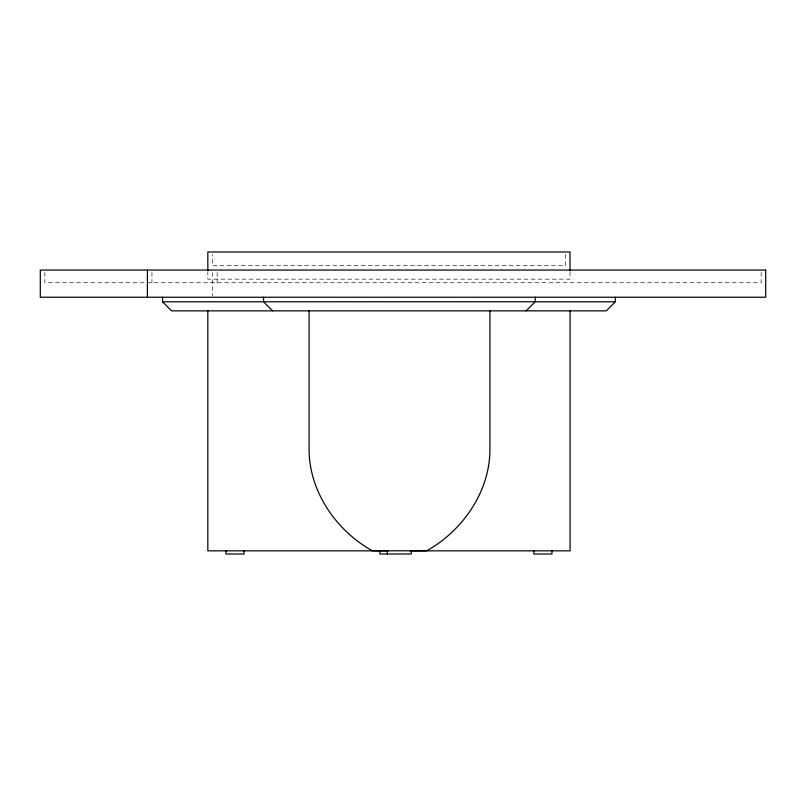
<?xml version="1.0" encoding="UTF-8"?>
<svg xmlns="http://www.w3.org/2000/svg" width="806" height="806" viewBox="0 0 806 806"><rect width="100%" height="100%" fill="white"/><g stroke="black" fill="none" stroke-linecap="round" stroke-linejoin="round"><path stroke-width="0.6" stroke-dasharray="4.03 3.02" d="M761.166 272.368L761.166 282.735L44.824 282.735L44.824 272.368M570.003 271.743L570.003 279.158L207.827 279.158L207.827 271.743M565.48 254.454L565.48 265.577L212.351 265.577L212.351 254.454M217.126 272.368L217.126 282.735M212.593 272.529L212.593 295.993M151.941 272.368L151.941 282.735"/><path stroke-width="1.21" d="M526.157 310.814L535.214 301.756L535.214 297.233M615.351 297.273L615.351 301.797L606.293 310.854L171.597 310.854L162.54 301.797L162.54 297.273M162.54 301.797L535.214 301.756M535.99 301.797L615.351 301.797M388.341 550.841L207.827 550.841L207.827 310.854M410.224 550.841L570.074 550.841L570.074 310.854M272.589 310.814L263.532 301.756L263.532 297.233M570.003 270.514L570.003 251.986L207.827 251.986L207.827 270.514M551.959 550.841L551.959 554.014L533.844 554.014L533.844 550.841M489.937 310.814L489.937 450.04C489.665 491.872 462.563 530.852 426.636 550.8L372.382 550.8C336.465 530.852 309.363 491.872 309.091 450.04L309.091 310.814M411.241 550.8L411.241 553.974L379.888 554.014L379.888 550.841M387.293 550.8L387.293 553.974M244.047 550.841L244.047 554.014L225.942 554.014L225.942 550.841M147.407 270.06L147.407 297.233M765.7 270.06L40.3 270.06L40.3 297.233L765.7 297.233L765.7 270.06"/></g></svg>
